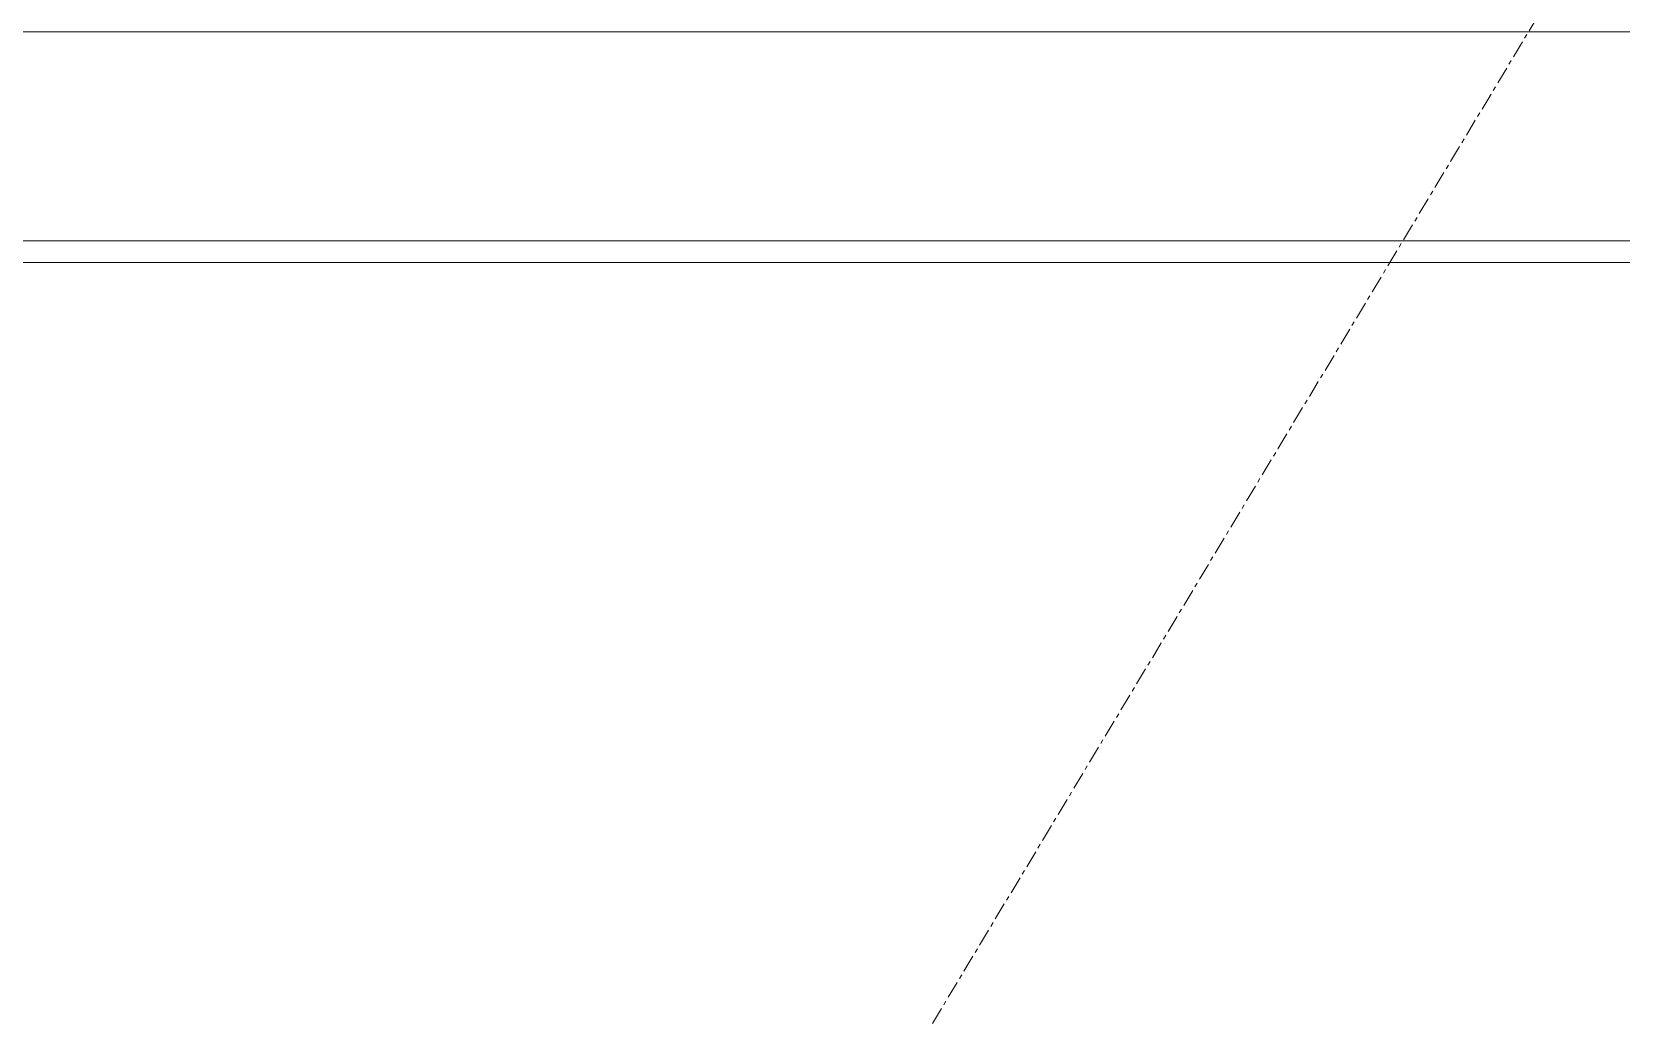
# Model space of a CAD drawing. Header units: inches. Extents: x 3268 to 7018, y 976 to 6708.
# Drawn here: x 4692.19 to 4737.81, y 3609.45 to 3637.77 of the extents above; entities that cross this region are included whole.
import ezdxf

# ---------------------------------------------------------------- set-up
doc = ezdxf.new("R2010")
doc.units = ezdxf.units.IN
doc.header["$MEASUREMENT"] = 0
doc.linetypes.add('Grid Line 1_2_', pattern=[0.875, 0.5, -0.125, 0.125, -0.125])
for name, color, linetype, lineweight in [('A-WALL', 113, 'Continuous', 9), ('A-WALL-PATT', 111, 'Continuous', 15), ('I-WALL', 2, 'Continuous', 9), ('S-GRID', 1, 'Continuous', 9)]:
    doc.layers.add(name, color=color, linetype=linetype, lineweight=lineweight)

msp = doc.modelspace()

# ---------------------------------------------------------------- hatches: boundary and pattern name
at = {"layer": 'A-WALL-PATT', "lineweight": 9}
h = msp.add_hatch(dxfattribs=at)
h.set_pattern_fill('FP_1', color=256, style=0, pattern_type=2)
h.set_pattern_definition([(0, (0, 0), (122.88, 30.72), [5.069, -87.091, 5.069, -87.091, -491.52]), (0, (0, 0), (122.88, 30.72), [-184.32, 5.069, -179.251, 5.069, -87.091, -215.04]), (0, (0, 0), (122.88, 30.72), [-460.8, 5.069, -56.371, 5.069, -148.531]), (120, (46.08, 15.36), (-88.0443, 91.0572), [5.069, -87.091, 5.069, -87.091, -491.52]), (120, (46.08, 15.36), (-88.0443, 91.0572), [-184.32, 5.069, -179.251, 5.069, -87.091, -215.04]), (120, (46.08, 15.36), (-88.0443, 91.0572), [-460.8, 5.069, -56.371, 5.069, -148.531]), (240, (61.44, 76.8), (-34.8357, -121.7772), [5.069, -87.091, 5.069, -87.091, -491.52]), (240, (61.44, 76.8), (-34.8357, -121.7772), [-184.32, 5.069, -179.251, 5.069, -87.091, -215.04]), (240, (61.44, 76.8), (-34.8357, -121.7772), [-460.8, 5.069, -56.371, 5.069, -148.531])])
h.paths.add_polyline_path([(5158.5, 3631.149), (5176.375, 3631.149), (5176.375, 3631.774), (5158.5, 3631.734)])
h.paths.add_polyline_path([(5052.813, 3631.149), (5052.813, 3631.774), (4563.453, 3631.774), (4564.078, 3631.149), (5032.386, 3631.149)])
h.paths.add_polyline_path([(5128.813, 3631.149), (5141.125, 3631.211), (5141.125, 3631.774), (5128.813, 3631.774), (5128.813, 3631.211)])

# ---------------------------------------------------------------- linework, layer by layer
at = {"layer": 'A-WALL'}
for p, q in [((5052.813, 3637.774), (4566.822, 3637.774)), ((5052.813, 3631.774), (4564.337, 3631.774))]:
    msp.add_line(p, q, dxfattribs=at)
at = {"layer": 'I-WALL', "lineweight": 15}
msp.add_line((4564.078, 3631.149), (5052.813, 3631.149), dxfattribs=at)
at = {"layer": 'S-GRID', "linetype": 'Grid Line 1_2_'}
msp.add_line((6135.173, 5967.798), (4619.276, 3444.923), dxfattribs=at)

doc.saveas('drawing.dxf')
